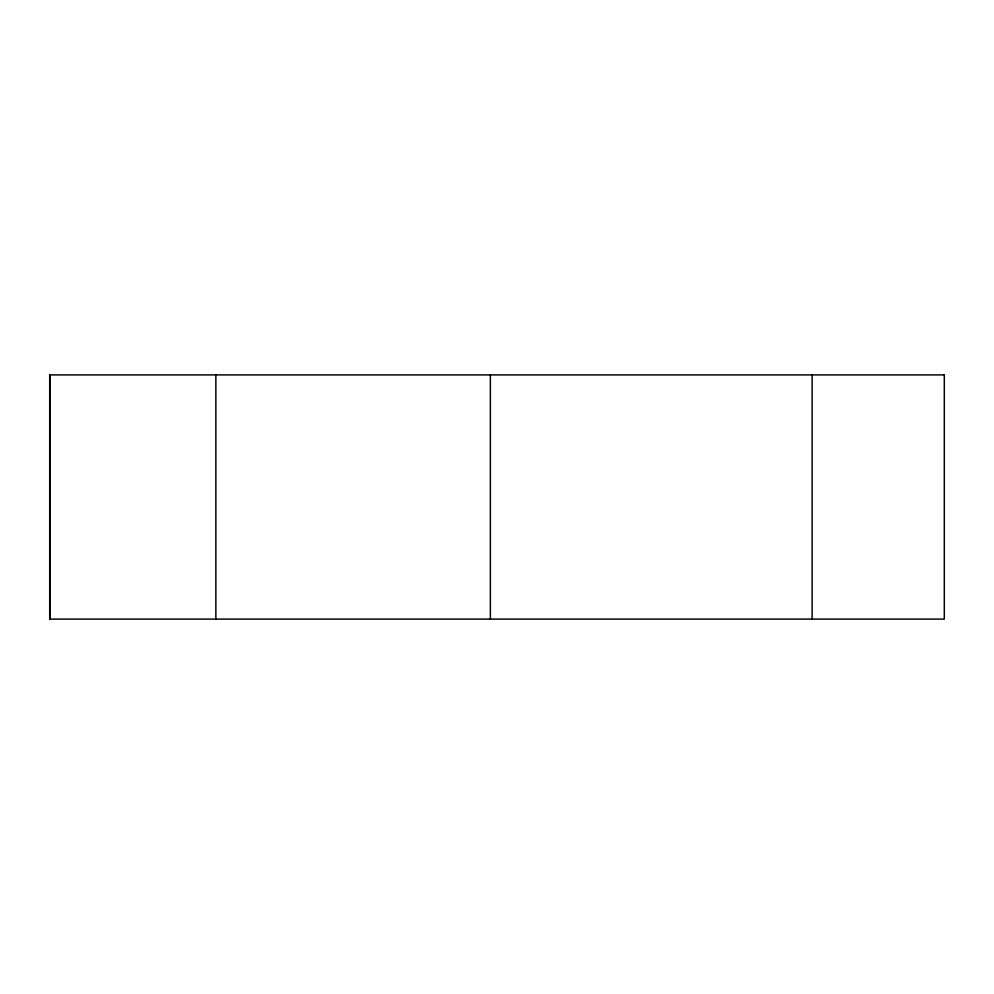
<?xml version="1.0" encoding="UTF-8"?>
<svg xmlns="http://www.w3.org/2000/svg" width="994" height="994" viewBox="0 0 994 994"><rect width="100%" height="100%" fill="white"/><g stroke="black" fill="none" stroke-linecap="round" stroke-linejoin="round"><path stroke-width="1.49" d="M812.123 374.912L812.123 619.088M490.365 374.912L490.365 619.088M215.86 374.912L215.86 619.088M50.185 374.912L50.185 619.088M944.3 374.912L49.7 374.912L49.7 619.088L944.3 619.088L944.3 374.912"/></g></svg>
